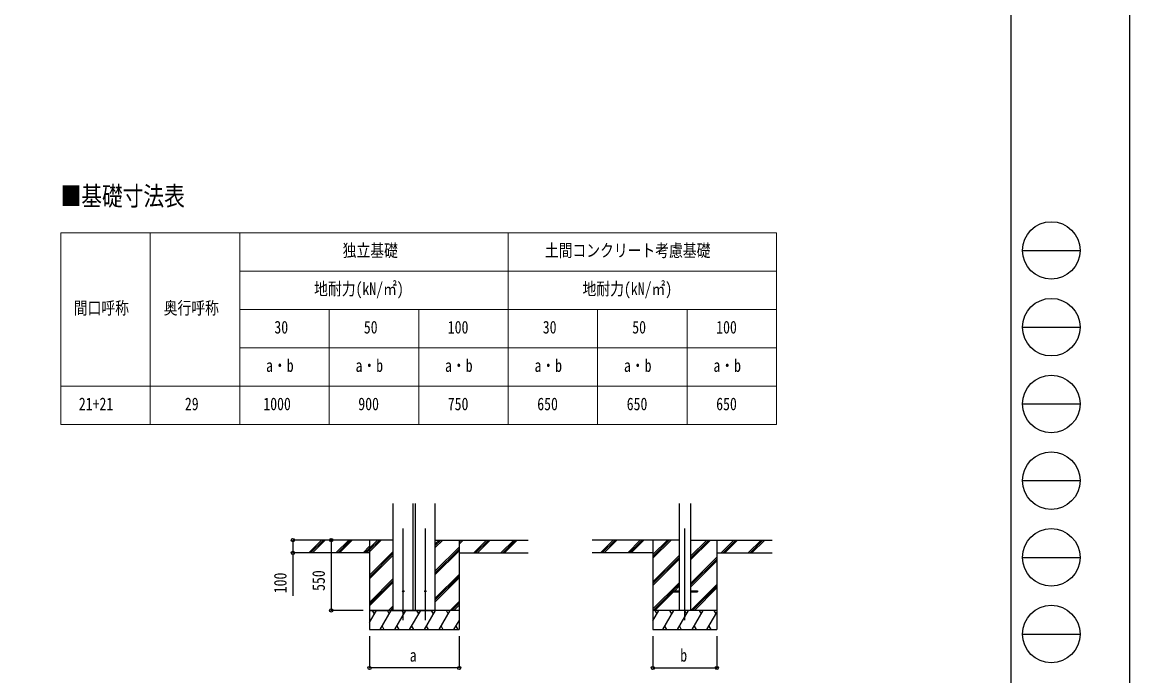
# Model space of a CAD drawing. Units: millimetres, scale not verified. Extents: x -12615 to 12615, y -8911 to 8915.
# Drawn here: x 3949 to 12615, y -5271 to -160 of the extents above; entities that cross this region are included whole.
import ezdxf
from ezdxf.enums import TextEntityAlignment as Align

# ---------------------------------------------------------------- set-up
doc = ezdxf.new("R2010")
doc.units = ezdxf.units.MM
doc.header["$LTSCALE"] = 50
doc.layers.add('0-1_TABLE1', color=7, linetype='Continuous', lineweight=18)
for name, color, linetype in [('0-2_USER1', 3, 'Continuous'), ('0-4_YKK_12', 2, 'Continuous'), ('0-5_YKK_13', 4, 'Continuous'), ('0-6_YKK_A1', 4, 'Continuous'), ('0-7_YKK_D', 6, 'Continuous'), ('0-8_YKK_ZWAK', 7, 'Continuous')]:
    doc.layers.add(name, color=color, linetype=linetype)
doc.styles.add('ＭＳ ゴシック', font='')
doc.styles.get('ＭＳ ゴシック').set_extended_font_data('MS Gothic')

msp = doc.modelspace()

# ---------------------------------------------------------------- linework, layer by layer
at = {"layer": '0-1_TABLE1'}
for p, q in [((4251.06, -1806.5), (9851.06, -1806.5)), ((4251.06, -1806.5), (4251.06, -3306.5)), ((4951.06, -1806.5), (4951.06, -3306.5)), ((5651.06, -1806.5), (5651.06, -3306.5)), ((5651.06, -2106.5), (9851.06, -2106.5)), ((5651.06, -2406.5), (9851.06, -2406.5)), ((6351.06, -2406.5), (6351.06, -3306.5)), ((7051.06, -2406.5), (7051.06, -3306.5)), ((8451.06, -2406.5), (8451.06, -3306.5)), ((9151.06, -2406.5), (9151.06, -3306.5)), ((5651.06, -2706.5), (9851.06, -2706.5)), ((4251.06, -3306.5), (9851.06, -3306.5))]:
    msp.add_line(p, q, dxfattribs=at)
for points in [[(7751.06, -1806.5), (7751.06, -3006.5), (7751.06, -3306.5)], [(9851.06, -1806.5), (9851.06, -2406.5), (9851.06, -3306.5)], [(4251.06, -3006.5), (5651.06, -3006.5), (9851.06, -3006.5)]]:
    msp.add_lwpolyline(points, dxfattribs=at)
at = {"layer": '0-4_YKK_12'}
for p, q in [((6930.06, -4836.46), (6930.06, -4120.42)), ((7103.56, -4836.46), (7103.56, -4120.42)), ((9133.71, -4836.46), (9133.71, -4120.42))]:
    msp.add_line(p, q, dxfattribs=at)
at = {"layer": '0-5_YKK_13'}
for p, q in [((9033.71, -4605.4), (9033.71, -4614.4)), ((9033.71, -4605.4), (9088.51, -4605.4)), ((9033.71, -4614.4), (9088.51, -4614.4)), ((9178.91, -4605.4), (9233.71, -4605.4)), ((9178.91, -4614.4), (9233.71, -4614.4)), ((9233.71, -4605.4), (9233.71, -4614.4))]:
    msp.add_line(p, q, dxfattribs=at)
for centre in [(6930.06, -4609.9), (7103.56, -4609.9)]:
    msp.add_circle(centre, 5, dxfattribs=at)
at = {"layer": '0-6_YKK_A1'}
for p, q in [((6852.31, -4759.84), (6852.31, -3924.55)), ((7007.81, -4759.84), (7007.81, -3924.55)), ((7025.81, -4759.84), (7025.81, -3924.55)), ((7181.31, -4759.84), (7181.31, -3924.55)), ((9088.51, -3924.55), (9088.51, -4759.9)), ((9178.91, -3924.55), (9178.91, -4759.9)), ((6852.31, -4209.9), (6125.86, -4209.9)), ((6191.14, -4309.9), (6291.14, -4209.9)), ((6205.28, -4309.9), (6305.28, -4209.9)), ((6219.42, -4309.9), (6319.42, -4209.9)), ((6403.27, -4309.9), (6503.27, -4209.9)), ((6417.41, -4309.9), (6517.41, -4209.9)), ((6431.56, -4309.9), (6531.56, -4209.9)), ((6666.81, -4300.53), (6757.44, -4209.9)), ((6666.81, -4286.39), (6743.3, -4209.9)), ((6666.81, -4272.25), (6729.15, -4209.9)), ((6666.81, -4209.9), (6666.81, -4909.9)), ((7181.31, -4267.4), (7238.81, -4209.9)), ((7181.31, -4253.26), (7224.66, -4209.9)), ((7181.31, -4239.11), (7210.52, -4209.9)), ((7181.31, -4209.9), (7907.76, -4209.9)), ((7366.81, -4209.9), (7366.81, -4909.9)), ((7366.81, -4241.34), (7398.24, -4209.9)), ((7366.81, -4227.19), (7384.1, -4209.9)), ((7366.81, -4213.05), (7369.96, -4209.9)), ((7482.09, -4309.9), (7582.09, -4209.9)), ((7496.23, -4309.9), (7596.23, -4209.9)), ((7510.37, -4309.9), (7610.38, -4209.9)), ((7694.22, -4309.9), (7794.22, -4209.9)), ((7708.36, -4309.9), (7808.37, -4209.9)), ((7722.51, -4309.9), (7822.51, -4209.9)), ((9088.51, -4209.9), (8407.76, -4209.9)), ((8474.44, -4308.5), (8573.04, -4209.9)), ((8487.18, -4309.9), (8587.18, -4209.9)), ((8501.33, -4309.9), (8601.33, -4209.9)), ((8686.58, -4308.5), (8785.17, -4209.9)), ((8699.32, -4309.9), (8799.32, -4209.9)), ((8713.46, -4309.9), (8813.46, -4209.9)), ((8883.71, -4209.9), (8883.71, -4909.9)), ((8883.71, -4351.78), (9025.59, -4209.9)), ((8883.71, -4337.64), (9011.45, -4209.9)), ((8883.71, -4323.5), (8997.31, -4209.9)), ((9178.91, -4364.95), (9333.96, -4209.9)), ((9178.91, -4350.81), (9319.82, -4209.9)), ((9178.91, -4336.66), (9305.67, -4209.9)), ((9178.91, -4209.9), (9816.91, -4209.9)), ((9383.71, -4209.9), (9383.71, -4909.9)), ((9417.81, -4309.9), (9517.81, -4209.9)), ((9431.95, -4309.9), (9531.95, -4209.9)), ((9446.09, -4309.9), (9546.09, -4209.9)), ((9629.94, -4309.9), (9729.94, -4209.9)), ((9644.08, -4309.9), (9744.08, -4209.9)), ((9658.22, -4309.9), (9758.22, -4209.9)), ((6666.81, -4309.9), (6125.86, -4309.9)), ((6615.4, -4309.9), (6666.81, -4258.5)), ((6629.55, -4309.9), (6666.81, -4272.64)), ((6643.69, -4309.9), (6666.81, -4286.78)), ((6666.81, -4484.38), (6852.31, -4298.88)), ((6666.81, -4498.52), (6852.31, -4313.02)), ((6666.81, -4512.66), (6852.31, -4327.16)), ((7181.31, -4451.24), (7366.81, -4265.75)), ((7181.31, -4465.39), (7366.81, -4279.89)), ((7181.31, -4479.53), (7366.81, -4294.03)), ((7366.81, -4309.9), (7907.76, -4309.9)), ((8883.71, -4309.9), (8407.76, -4309.9)), ((8883.71, -4535.63), (9088.51, -4330.83)), ((9383.71, -4309.9), (9816.91, -4309.9)), ((8883.71, -4549.77), (9088.51, -4344.97)), ((8883.71, -4563.91), (9088.51, -4359.11)), ((9178.91, -4548.79), (9383.71, -4344)), ((9178.91, -4562.94), (9383.71, -4358.14)), ((9178.91, -4577.08), (9383.71, -4372.28)), ((7181.31, -4663.38), (7366.81, -4477.88)), ((7181.31, -4677.52), (7366.81, -4492.02)), ((7181.31, -4691.66), (7366.81, -4506.16)), ((6666.81, -4696.51), (6852.31, -4511.01)), ((6666.81, -4710.65), (6852.31, -4525.15)), ((6666.81, -4724.79), (6852.31, -4539.29)), ((8883.71, -4747.76), (9088.51, -4542.96)), ((9040.21, -4605.4), (9088.51, -4557.1)), ((9054.35, -4605.4), (9088.51, -4571.24)), ((9179.93, -4759.9), (9383.71, -4556.13)), ((9194.08, -4759.9), (9383.71, -4570.27)), ((9208.22, -4759.9), (9383.71, -4584.41)), ((8885.71, -4759.9), (9033.71, -4611.9)), ((8899.85, -4759.9), (9045.35, -4614.4)), ((7366.81, -4759.9), (6666.81, -4759.9)), ((6666.81, -4759.9), (7164.81, -4759.9)), ((6666.81, -4852.92), (6720.51, -4759.9)), ((6705.51, -4785.88), (6690.51, -4759.9)), ((6749.38, -4909.9), (6835.98, -4759.9)), ((6820.98, -4785.88), (6805.98, -4759.9)), ((6815.55, -4759.9), (6852.31, -4723.14)), ((6829.69, -4759.9), (6852.31, -4737.28)), ((6843.83, -4759.9), (6852.31, -4751.43)), ((6864.85, -4909.9), (6951.46, -4759.9)), ((6936.46, -4785.88), (6921.46, -4759.9)), ((6980.32, -4909.9), (7066.93, -4759.9)), ((7051.93, -4785.88), (7036.92, -4759.9)), ((7095.79, -4909.9), (7182.4, -4759.9)), ((7167.4, -4785.88), (7152.39, -4759.9)), ((7211.26, -4909.9), (7297.87, -4759.9)), ((7282.87, -4785.88), (7267.87, -4759.9)), ((7296.92, -4759.9), (7366.81, -4690.01)), ((7311.06, -4759.9), (7366.81, -4704.15)), ((7325.2, -4759.9), (7366.81, -4718.29)), ((9383.71, -4759.9), (8883.71, -4759.9)), ((8883.71, -4842.05), (8931.14, -4759.9)), ((8916.14, -4785.88), (8901.13, -4759.9)), ((8960.01, -4909.9), (9046.61, -4759.9)), ((9031.61, -4785.88), (9016.61, -4759.9)), ((9075.48, -4909.9), (9162.08, -4759.9)), ((9147.08, -4785.88), (9132.07, -4759.9)), ((9190.94, -4909.9), (9277.55, -4759.9)), ((9262.55, -4785.88), (9247.55, -4759.9)), ((9378.02, -4785.88), (9363.02, -4759.9)), ((7326.74, -4909.9), (7366.81, -4840.49)), ((9306.42, -4909.9), (9383.71, -4776.02)), ((6666.81, -4909.9), (7366.81, -4909.9)), ((6764.38, -4883.92), (6779.38, -4909.9)), ((6879.85, -4883.92), (6894.85, -4909.9)), ((6995.32, -4883.92), (7010.32, -4909.9)), ((7110.79, -4883.92), (7125.79, -4909.9)), ((7226.26, -4883.92), (7241.26, -4909.9)), ((7341.73, -4883.92), (7356.73, -4909.9)), ((8883.71, -4909.9), (9383.71, -4909.9)), ((8975, -4883.92), (8990, -4909.9)), ((9090.47, -4883.92), (9105.47, -4909.9)), ((9205.94, -4883.92), (9220.94, -4909.9)), ((9321.41, -4883.92), (9336.41, -4909.9))]:
    msp.add_line(p, q, dxfattribs=at)
at = {"layer": '0-7_YKK_D'}
for p, q in [((6191.47, -4209.9), (6065.81, -4209.9)), ((6352.75, -4209.9), (6367.81, -4209.9)), ((6366.81, -4209.9), (6366.81, -4759.9)), ((6191.47, -4309.9), (6065.81, -4309.9)), ((6615.81, -4759.9), (6365.81, -4759.9)), ((6666.81, -4959.9), (6666.81, -5210.9)), ((7366.81, -4959.9), (7366.81, -5210.9)), ((8883.71, -4959.9), (8883.71, -5210.9)), ((9383.71, -4959.9), (9383.71, -5210.9)), ((7366.81, -5209.9), (6666.81, -5209.9)), ((8883.71, -5209.9), (9383.71, -5209.9))]:
    msp.add_line(p, q, dxfattribs=at)
msp.add_lwpolyline([(6066.81, -4209.9), (6066.81, -4309.9), (6066.81, -4645.7)], dxfattribs=at)
for centre in [(6066.81, -4209.9), (6366.81, -4209.9), (6066.81, -4309.9), (6366.81, -4759.9), (6666.81, -5209.9), (7366.81, -5209.9), (8883.71, -5209.9), (9383.71, -5209.9)]:
    msp.add_circle(centre, 12.75, dxfattribs=at)
at = {"layer": '0-8_YKK_ZWAK'}
for p, q in [((11685.06, 8330.1), (11685.06, -7569.9)), ((11775.06, -1944.9), (12225.06, -1944.9)), ((11775.06, -2544.9), (12225.06, -2544.9)), ((11775.06, -3144.9), (12225.06, -3144.9)), ((11775.06, -3744.9), (12225.06, -3744.9)), ((11775.06, -4344.9), (12225.06, -4344.9)), ((11775.06, -4944.9), (12225.06, -4944.9))]:
    msp.add_line(p, q, dxfattribs=at)
msp.add_lwpolyline([(-12615, -8904.9), (12615, -8904.9), (12615, 8915.1), (-12615, 8915.1)], close=True, dxfattribs=at)
for centre in [(12000.06, -1944.9), (12000.06, -2544.9), (12000.06, -3144.9), (12000.06, -3744.9), (12000.06, -4344.9), (12000.06, -4944.9)]:
    msp.add_circle(centre, 225, dxfattribs=at)

# ---------------------------------------------------------------- texts
at = {"layer": '0-1_TABLE1', "style": 'ＭＳ ゴシック', "width": 0.8}
for s, p in [('独立基礎', (6456.26, -2024)), ('土間コンクリート考慮基礎', (8037.86, -2024)), ('地耐力(kN/㎡)', (6233.06, -2324)), ('地耐力(kN/㎡)', (8333.06, -2324)), ('間口呼称', (4352.66, -2474)), ('奥行呼称', (5056.26, -2474)), ('30', (5921.86, -2624)), ('50', (6621.86, -2624)), ('100', (7278.66, -2624)), ('30', (8021.86, -2624)), ('50', (8721.86, -2624)), ('100', (9378.66, -2624)), ('a・b', (5857.06, -2924)), ('a・b', (6557.06, -2924)), ('a・b', (7257.06, -2924)), ('a・b', (7957.06, -2924)), ('a・b', (8657.06, -2924)), ('a・b', (9357.06, -2924)), ('21+21', (4392.26, -3224)), ('29', (5221.86, -3224)), ('1000', (5835.46, -3224)), ('900', (6578.66, -3224)), ('750', (7278.66, -3224)), ('650', (7978.66, -3224)), ('650', (8678.66, -3224)), ('650', (9378.66, -3224))]:
    msp.add_text(s, height=98.97, dxfattribs=at).set_placement(p, align=Align.BOTTOM_LEFT)
at = {"layer": '0-2_USER1', "style": 'ＭＳ ゴシック', "width": 0.8}
msp.add_text('■基礎寸法表', height=148.5, dxfattribs=at).set_placement((4249.4, -1638.4), align=Align.BOTTOM_LEFT)
at = {"layer": '0-7_YKK_D', "style": 'ＭＳ ゴシック', "width": 0.8}
for s, p in [('100', (6046.81, -4625.7)), ('550', (6346.81, -4607.3))]:
    msp.add_text(s, height=98.97, rotation=90, dxfattribs=at).set_placement(p, align=Align.BOTTOM_LEFT)
for s, p in [('a', (6980.81, -5189.9)), ('b', (9097.71, -5189.9))]:
    msp.add_text(s, height=98.97, dxfattribs=at).set_placement(p, align=Align.BOTTOM_LEFT)

doc.saveas('drawing.dxf')
